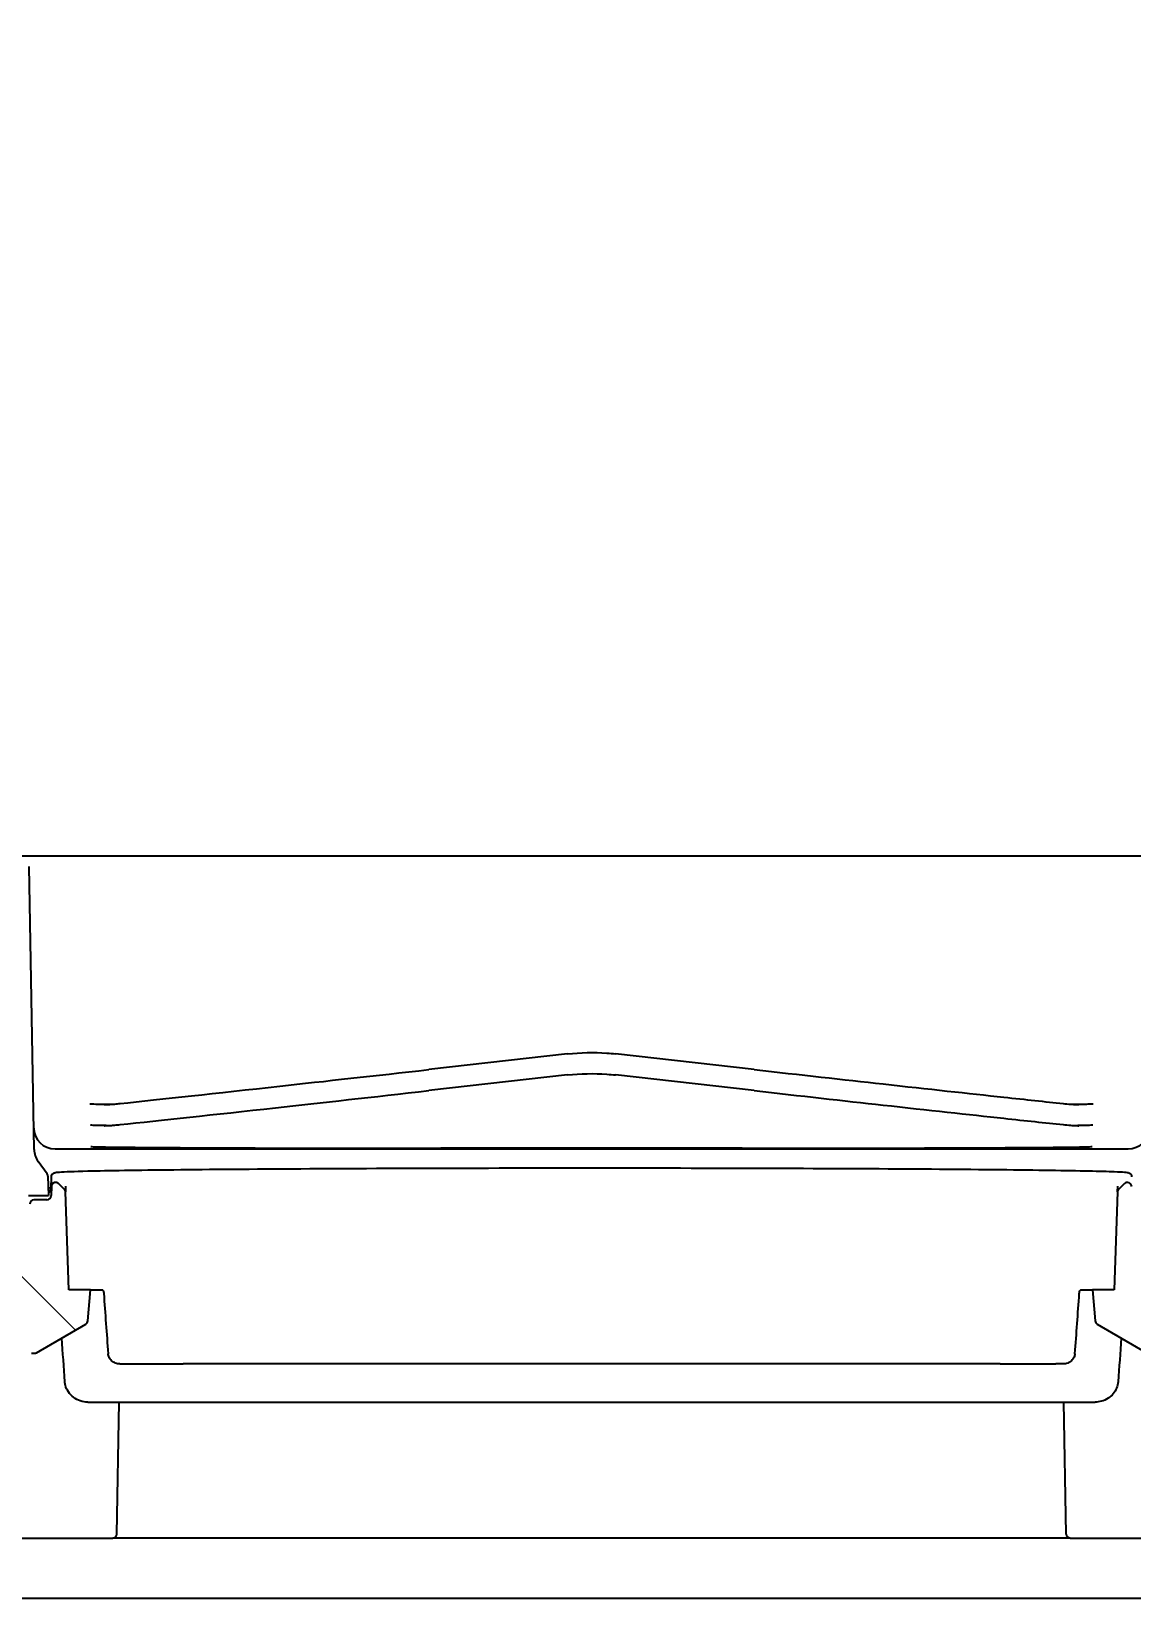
# Model space of a CAD drawing. Header units: millimetres. Extents: x 101 to 3000, y 150 to 4305.
# Drawn here: x 1067.7 to 1119.5, y 3969 to 4042.9 of the extents above; entities that cross this region are included whole.
import ezdxf

# ---------------------------------------------------------------- set-up
doc = ezdxf.new("R2010")
doc.units = ezdxf.units.MM
doc.header["$LTSCALE"] = 15
for name, color, linetype, lineweight in [('_Sichtbarkanten', 7, 'Continuous', 25), ('Bemaßung (ISO)', 7, 'Continuous', 25), ('Schraffur (ISO)', 7, 'Continuous', 13)]:
    doc.layers.add(name, color=color, linetype=linetype, lineweight=lineweight)
doc.styles.add('Notiztext (DIN)', font='verdana.ttf')
doc.dimstyles.new('Standard (DIN)', dxfattribs={"dimscale": 15, "dimtxt": 2.5, "dimasz": 2.5, "dimexe": 2, "dimexo": 4, "dimgap": 0.5, "dimtad": 1, "dimdec": 1, "dimrnd": 1e-08, "dimtxsty": 'Notiztext (DIN)', "dimcen": 0.09, "dimclrd": 256, "dimclre": 256, "dimclrt": 256, "dimadec": 0, "dimazin": 2, "dimtfac": 1, "dimtmove": 0, "dimatfit": 3, "dimfxl": 0, "dimtolj": 1, "dimtzin": 0, "dimlwd": -1, "dimlwe": -1, "dimarcsym": 0})

# ---------------------------------------------------------------- blocks, each defined once
blk = doc.blocks.new('*D81')
at = {"layer": 'Bemaßung (ISO)', "transparency": 16777216}
for p, q in [((1033.925, 4064.036), (1033.925, 4099.903)), ((1143.925, 4064.036), (1143.925, 4099.903)), ((996.425, 4069.903), (958.925, 4069.903)), ((1033.925, 4069.903), (1071.425, 4069.903)), ((1106.425, 4069.903), (1071.425, 4069.903)), ((1143.925, 4069.903), (1106.425, 4069.903)), ((1181.425, 4069.903), (1218.925, 4069.903))]:
    blk.add_line(p, q, dxfattribs=at)
for points in [[(996.425, 4076.153), (996.425, 4063.653), (1033.925, 4069.903)], [(1181.425, 4076.153), (1181.425, 4063.653), (1143.925, 4069.903)]]:
    blk.add_solid(points, dxfattribs=at)
at = {"layer": 'Defpoints', "color": 0, "transparency": 16777216}
for p in [(1033.925, 4069.903), (1033.925, 4004.036), (1143.925, 4004.036)]:
    blk.add_point(p, dxfattribs=at)
at = {"layer": 'Bemaßung (ISO)', "transparency": 16777216, "insert": (1047.226, 4116.44), "char_height": 37.5, "attachment_point": 1, "style": 'Notiztext (DIN)'}
blk.add_mtext('\\A1;110', dxfattribs=at)

msp = doc.modelspace()

# ---------------------------------------------------------------- hatches: boundary and pattern name
at = {"layer": 'Schraffur (ISO)'}
h = msp.add_hatch(dxfattribs=at)
h.set_pattern_fill('ANSI31', color=256, scale=381, angle=14.99998, style=0)
h.set_pattern_definition([(60, (0, 0), (-41.24445, 23.8125), [])])
edge = h.paths.add_edge_path()
edge.add_line((1048.405, 3983.523), (1048.562, 3989.549))
edge.add_ellipse((1049.062, 3989.536), major_axis=(-0.5, 0.013), ratio=1, start_angle=271.5, end_angle=360, ccw=False)
edge.add_line((1049.062, 3990.036), (1062.99, 3990.036))
edge.add_ellipse((1062.99, 3989.536), major_axis=(0, 0.5), ratio=1, start_angle=271, end_angle=360, ccw=False)
edge.add_line((1063.49, 3989.545), (1063.531, 3987.227))
edge.add_ellipse((1064.031, 3987.236), major_axis=(-0.5, -0.009), ratio=1, start_angle=0, end_angle=89)
edge.add_line((1064.031, 3986.736), (1064.629, 3986.736))
edge.add_ellipse((1064.629, 3986.536), major_axis=(0, 0.2), ratio=1, start_angle=271, end_angle=360, ccw=False)
edge.add_line((1064.829, 3986.54), (1064.834, 3986.233))
edge.add_ellipse((1065.034, 3986.236), major_axis=(-0.2, -0.003), ratio=1, start_angle=0, end_angle=89)
edge.add_line((1065.034, 3986.036), (1066.061, 3986.036))
edge.add_ellipse((1066.061, 3986.536), major_axis=(0, -0.5), ratio=1, start_angle=0, end_angle=55.61916)
edge.add_line((1066.474, 3986.254), (1067.267, 3987.412))
edge.add_ellipse((1066.854, 3987.695), major_axis=(0.413, -0.282), ratio=1, start_angle=0, end_angle=33.38084)
edge.add_line((1067.354, 3987.686), (1067.357, 3987.84))
edge.add_ellipse((1067.557, 3987.836), major_axis=(-0.2, 0.003), ratio=1, start_angle=271.00002, end_angle=360, ccw=False)
edge.add_line((1067.557, 3988.036), (1068.484, 3988.036))
edge.add_line((1068.484, 3988.036), (1068.468, 3988.946))
edge.add_ellipse((1068.268, 3988.943), major_axis=(0.162, 0.118), ratio=1, start_angle=324.96817, end_angle=360)
edge.add_line((1068.43, 3989.061), (1068.008, 3989.642))
edge.add_ellipse((1068.816, 3990.23), major_axis=(-0.809, -0.588), ratio=1, start_angle=324.96818, end_angle=360, ccw=False)
edge.add_line((1067.816, 3990.212), (1067.584, 4003.545))
edge.add_ellipse((1067.084, 4003.536), major_axis=(0.5, 0.009), ratio=1, start_angle=0, end_angle=89)
edge.add_line((1067.084, 4004.036), (1064.566, 4004.036))
edge.add_ellipse((1064.566, 4003.536), major_axis=(0, 0.5), ratio=1, start_angle=0, end_angle=89)
edge.add_line((1064.067, 4003.545), (1063.925, 3995.443))
edge.add_line((1063.925, 3995.443), (1063.9, 3994.019))
edge.add_ellipse((1062.9, 3994.036), major_axis=(1, -0.017), ratio=1, start_angle=349.46304, end_angle=360, ccw=False)
edge.add_ellipse((1062.9, 3994.036), major_axis=(0.98, -0.2), ratio=1, start_angle=281.53696, end_angle=360, ccw=False)
edge.add_line((1062.9, 3993.036), (1046.549, 3993.036))
edge.add_ellipse((1046.549, 3992.036), major_axis=(0, 1), ratio=1, start_angle=0, end_angle=88.5)
edge.add_line((1045.55, 3992.062), (1045.313, 3983.036))
edge.add_line((1045.313, 3983.036), (1047.905, 3983.036))
edge.add_ellipse((1047.905, 3983.536), major_axis=(0, -0.5), ratio=1, start_angle=0, end_angle=88.5)
edge = h.paths.add_edge_path()
edge.add_line((1127.575, 3990.236), (1135.575, 3990.236))
edge.add_line((1135.575, 3990.236), (1135.575, 3990.036))
edge.add_line((1135.575, 3990.036), (1139.088, 3990.036))
edge.add_ellipse((1139.088, 3989.536), major_axis=(0, 0.5), ratio=1, start_angle=271.5, end_angle=360, ccw=False)
edge.add_line((1139.588, 3989.549), (1139.746, 3983.523))
edge.add_ellipse((1140.245, 3983.536), major_axis=(-0.5, -0.013), ratio=1, start_angle=0, end_angle=88.5)
edge.add_line((1140.245, 3983.036), (1142.837, 3983.036))
edge.add_line((1142.837, 3983.036), (1142.601, 3992.062))
edge.add_ellipse((1141.601, 3992.036), major_axis=(1, 0.026), ratio=1, start_angle=0, end_angle=88.5)
edge.add_line((1141.601, 3993.036), (1125.25, 3993.036))
edge.add_ellipse((1125.25, 3994.036), major_axis=(0, -1), ratio=1, start_angle=281.53696, end_angle=360, ccw=False)
edge.add_ellipse((1125.25, 3994.036), major_axis=(-0.98, -0.2), ratio=1, start_angle=349.46304, end_angle=360, ccw=False)
edge.add_line((1124.25, 3994.019), (1124.225, 3995.443))
edge.add_line((1124.225, 3995.443), (1124.084, 4003.545))
edge.add_ellipse((1123.584, 4003.536), major_axis=(0.5, 0.009), ratio=1, start_angle=0, end_angle=89)
edge.add_line((1123.584, 4004.036), (1121.066, 4004.036))
edge.add_ellipse((1121.066, 4003.536), major_axis=(0, 0.5), ratio=1, start_angle=0, end_angle=89)
edge.add_line((1120.567, 4003.545), (1120.334, 3990.212))
edge.add_ellipse((1119.334, 3990.23), major_axis=(0.809, -0.588), ratio=1, start_angle=0, end_angle=35.03182, ccw=False)
edge.add_line((1120.143, 3989.642), (1119.72, 3989.061))
edge.add_ellipse((1119.882, 3988.943), major_axis=(-0.162, 0.118), ratio=1, start_angle=0, end_angle=35.03183)
edge.add_line((1119.682, 3988.946), (1119.666, 3988.036))
edge.add_line((1119.666, 3988.036), (1120.594, 3988.036))
edge.add_ellipse((1120.594, 3987.836), major_axis=(0.2, 0.003), ratio=1, start_angle=0, end_angle=88.99998, ccw=False)
edge.add_line((1120.794, 3987.84), (1120.796, 3987.686))
edge.add_ellipse((1121.296, 3987.695), major_axis=(-0.5, -0.009), ratio=1, start_angle=0, end_angle=33.38084)
edge.add_line((1120.884, 3987.412), (1121.676, 3986.254))
edge.add_ellipse((1122.089, 3986.536), major_axis=(-0.413, -0.282), ratio=1, start_angle=0, end_angle=55.61916)
edge.add_line((1122.089, 3986.036), (1123.116, 3986.036))
edge.add_ellipse((1123.116, 3986.236), major_axis=(0, -0.2), ratio=1, start_angle=0, end_angle=89)
edge.add_line((1123.316, 3986.233), (1123.322, 3986.54))
edge.add_ellipse((1123.522, 3986.536), major_axis=(-0.2, 0.003), ratio=1, start_angle=271, end_angle=360, ccw=False)
edge.add_line((1123.522, 3986.736), (1124.12, 3986.736))
edge.add_ellipse((1124.12, 3987.236), major_axis=(0, -0.5), ratio=1, start_angle=0, end_angle=89)
edge.add_line((1124.62, 3987.227), (1124.66, 3989.545))
edge.add_ellipse((1125.16, 3989.536), major_axis=(-0.5, 0.009), ratio=1, start_angle=271, end_angle=360, ccw=False)
edge.add_line((1125.16, 3990.036), (1127.575, 3990.036))
edge.add_line((1127.575, 3990.036), (1127.575, 3990.236))
h = msp.add_hatch(dxfattribs=at)
h.set_pattern_fill('ANSI31', color=256, scale=381, angle=90.00021, style=0)
h.set_pattern_definition([(135.0002, (0, 0), (-33.67584, -33.6761), [])])
edge = h.paths.add_edge_path()
edge.add_line((1045.815, 3972.377), (1045.937, 3979.395))
edge.add_spline(control_points=[(1045.937, 3979.395), (1045.939, 3979.458), (1045.951, 3979.52), (1046, 3979.637), (1046.036, 3979.691), (1046.128, 3979.784), (1046.184, 3979.822), (1046.306, 3979.873), (1046.371, 3979.886), (1046.437, 3979.886)], knot_values=[-0.077926, -0.077926, -0.077926, -0.077926, -0.059095, -0.059095, -0.039837, -0.039837, -0.019808, -0.019808, -0.000018, -0.000018, -0.000018, -0.000018], degree=3, periodic=0)
edge.add_line((1046.437, 3979.886), (1049.237, 3979.886))
edge.add_ellipse((1049.237, 3982.386), major_axis=(0, -2.5), ratio=1, start_angle=0, end_angle=89)
edge.add_line((1051.736, 3982.343), (1051.758, 3983.595))
edge.add_ellipse((1052.258, 3983.586), major_axis=(-0.5, 0.009), ratio=1, start_angle=271, end_angle=360, ccw=False)
edge.add_line((1052.258, 3984.086), (1067.176, 3984.086))
edge.add_ellipse((1067.176, 3983.886), major_axis=(0, 0.2), ratio=1, start_angle=272, end_angle=360, ccw=False)
edge.add_line((1067.376, 3983.893), (1067.484, 3980.794))
edge.add_ellipse((1067.684, 3980.801), major_axis=(-0.2, -0.007), ratio=1, start_angle=0, end_angle=88)
edge.add_line((1067.684, 3980.601), (1067.823, 3980.601))
edge.add_ellipse((1067.823, 3980.801), major_axis=(0, -0.2), ratio=1, start_angle=0, end_angle=30)
edge.add_line((1067.923, 3980.628), (1070.247, 3981.969))
edge.add_ellipse((1070.147, 3982.143), major_axis=(0.1, -0.173), ratio=1, start_angle=0, end_angle=55)
edge.add_line((1070.346, 3982.125), (1070.475, 3983.601))
edge.add_line((1070.475, 3983.601), (1069.456, 3983.601))
edge.add_line((1069.456, 3983.601), (1069.295, 3988.206))
edge.add_ellipse((1069.095, 3988.199), major_axis=(-0.007, 0.2), ratio=1, start_angle=270.00893, end_angle=314.00474)
edge.add_line((1069.234, 3988.343), (1068.966, 3988.602))
edge.add_ellipse((1068.827, 3988.458), major_axis=(0, 0.2), ratio=1, start_angle=315.96893, end_angle=448.96568)
edge.add_line((1068.627, 3988.462), (1068.619, 3988.033))
edge.add_ellipse((1068.419, 3988.036), major_axis=(0, -0.2), ratio=1, start_angle=359.99995, end_angle=448.99999, ccw=False)
edge.add_line((1068.419, 3987.836), (1067.807, 3987.836))
edge.add_ellipse((1067.807, 3987.636), major_axis=(0.003, 0.2), ratio=1, start_angle=0.99992, end_angle=89.99709)
edge.add_line((1067.607, 3987.64), (1067.579, 3986.033))
edge.add_ellipse((1067.379, 3986.036), major_axis=(0.2, -0.003), ratio=1, start_angle=271, end_angle=360, ccw=False)
edge.add_line((1067.379, 3985.836), (1063.272, 3985.836))
edge.add_ellipse((1063.272, 3986.036), major_axis=(0, -0.2), ratio=1, start_angle=271, end_angle=360, ccw=False)
edge.add_line((1063.072, 3986.033), (1063.065, 3986.39))
edge.add_ellipse((1062.865, 3986.386), major_axis=(0.2, 0.003), ratio=1, start_angle=0, end_angle=89)
edge.add_line((1062.865, 3986.586), (1050.677, 3986.586))
edge.add_ellipse((1050.677, 3984.586), major_axis=(0, 2), ratio=1, start_angle=0, end_angle=88)
edge.add_line((1048.678, 3984.656), (1048.64, 3983.551))
edge.add_ellipse((1047.641, 3983.586), major_axis=(0.999, -0.035), ratio=1, start_angle=272, end_angle=360, ccw=False)
edge.add_line((1047.641, 3982.586), (1038.227, 3982.586))
edge.add_spline(control_points=[(1038.227, 3982.586), (1038.106, 3982.586), (1037.986, 3982.575), (1037.717, 3982.526), (1037.572, 3982.482), (1037.196, 3982.319), (1036.982, 3982.172), (1036.616, 3981.8), (1036.469, 3981.576), (1036.28, 3981.104), (1036.232, 3980.864), (1036.228, 3980.621)], knot_values=[-0.317719, -0.317719, -0.317719, -0.317719, -0.28141, -0.28141, -0.235928, -0.235928, -0.158644, -0.158644, -0.0792, -0.0792, -0.006218, -0.006218, -0.006218, -0.006218], degree=3, periodic=0)
edge.add_line((1036.228, 3980.621), (1036.075, 3971.886))
edge.add_line((1036.075, 3971.886), (1037.486, 3971.886))
edge.add_spline(control_points=[(1037.486, 3971.886), (1037.537, 3971.886), (1037.587, 3971.894), (1037.687, 3971.925), (1037.736, 3971.95), (1037.834, 3972.02), (1037.879, 3972.07), (1037.94, 3972.17), (1037.959, 3972.216), (1037.971, 3972.264)], knot_values=[-0.071228, -0.071228, -0.071228, -0.071228, -0.055992, -0.055992, -0.039804, -0.039804, -0.019813, -0.019813, -0.004809, -0.004809, -0.004809, -0.004809], degree=3, periodic=0)
edge.add_line((1037.971, 3972.264), (1038.736, 3975.312))
edge.add_spline(control_points=[(1038.736, 3975.312), (1038.782, 3975.497), (1038.818, 3975.684), (1038.868, 3976.062), (1038.883, 3976.252), (1038.886, 3976.442)], knot_values=[-0.114374, -0.114374, -0.114374, -0.114374, -0.057212, -0.057212, -0.000059, -0.000059, -0.000059, -0.000059], degree=3, periodic=0)
edge.add_line((1038.886, 3976.442), (1038.937, 3979.395))
edge.add_spline(control_points=[(1038.937, 3979.395), (1038.939, 3979.458), (1038.951, 3979.52), (1039, 3979.637), (1039.036, 3979.691), (1039.128, 3979.784), (1039.183, 3979.822), (1039.306, 3979.873), (1039.371, 3979.886), (1039.437, 3979.886)], knot_values=[-0.077915, -0.077915, -0.077915, -0.077915, -0.059094, -0.059094, -0.039837, -0.039837, -0.019808, -0.019808, -0.000002, -0.000002, -0.000002, -0.000002], degree=3, periodic=0)
edge.add_line((1039.437, 3979.886), (1042.713, 3979.886))
edge.add_spline(control_points=[(1042.713, 3979.886), (1042.751, 3979.886), (1042.789, 3979.882), (1042.866, 3979.864), (1042.904, 3979.85), (1042.998, 3979.802), (1043.049, 3979.762), (1043.135, 3979.663), (1043.168, 3979.604), (1043.204, 3979.494), (1043.212, 3979.445), (1043.213, 3979.395)], knot_values=[-0.082684, -0.082684, -0.082684, -0.082684, -0.071275, -0.071275, -0.05908, -0.05908, -0.039637, -0.039637, -0.019781, -0.019781, -0.00481, -0.00481, -0.00481, -0.00481], degree=3, periodic=0)
edge.add_line((1043.213, 3979.395), (1043.264, 3976.442))
edge.add_spline(control_points=[(1043.264, 3976.442), (1043.268, 3976.252), (1043.282, 3976.062), (1043.332, 3975.684), (1043.368, 3975.497), (1043.414, 3975.312)], knot_values=[-0.119116, -0.119116, -0.119116, -0.119116, -0.061968, -0.061968, -0.004817, -0.004817, -0.004817, -0.004817], degree=3, periodic=0)
edge.add_line((1043.414, 3975.312), (1044.179, 3972.264))
edge.add_spline(control_points=[(1044.179, 3972.264), (1044.188, 3972.231), (1044.2, 3972.198), (1044.239, 3972.118), (1044.271, 3972.073), (1044.356, 3971.987), (1044.411, 3971.95), (1044.533, 3971.899), (1044.598, 3971.886), (1044.664, 3971.886)], knot_values=[-0.066463, -0.066463, -0.066463, -0.066463, -0.056025, -0.056025, -0.039631, -0.039631, -0.019833, -0.019833, -0.000038, -0.000038, -0.000038, -0.000038], degree=3, periodic=0)
edge.add_line((1044.664, 3971.886), (1045.315, 3971.886))
edge.add_spline(control_points=[(1045.315, 3971.886), (1045.378, 3971.886), (1045.44, 3971.898), (1045.558, 3971.944), (1045.613, 3971.979), (1045.708, 3972.069), (1045.746, 3972.125), (1045.8, 3972.246), (1045.814, 3972.311), (1045.815, 3972.377)], knot_values=[-0.077919, -0.077919, -0.077919, -0.077919, -0.059095, -0.059095, -0.039837, -0.039837, -0.019808, -0.019808, 0, 0, 0, 0], degree=3, periodic=0)
edge = h.paths.add_edge_path()
edge.add_line((1119.185, 3988.602), (1118.916, 3988.343))
edge.add_ellipse((1119.055, 3988.199), major_axis=(0.007, 0.2), ratio=1, start_angle=45.99526, end_angle=89.99107)
edge.add_line((1118.855, 3988.206), (1118.694, 3983.601))
edge.add_line((1118.694, 3983.601), (1117.675, 3983.601))
edge.add_line((1117.675, 3983.601), (1117.804, 3982.125))
edge.add_ellipse((1118.003, 3982.143), major_axis=(-0.199, -0.017), ratio=1, start_angle=0, end_angle=55)
edge.add_line((1117.903, 3981.969), (1120.227, 3980.628))
edge.add_ellipse((1120.327, 3980.801), major_axis=(-0.1, -0.173), ratio=1, start_angle=0, end_angle=30)
edge.add_line((1120.327, 3980.601), (1120.466, 3980.601))
edge.add_ellipse((1120.466, 3980.801), major_axis=(0, -0.2), ratio=1, start_angle=0, end_angle=88)
edge.add_line((1120.666, 3980.794), (1120.774, 3983.893))
edge.add_ellipse((1120.974, 3983.886), major_axis=(-0.2, 0.007), ratio=1, start_angle=272, end_angle=360, ccw=False)
edge.add_line((1120.974, 3984.086), (1126.075, 3984.086))
edge.add_line((1126.075, 3984.086), (1126.075, 3983.886))
edge.add_line((1126.075, 3983.886), (1132.075, 3983.886))
edge.add_line((1132.075, 3983.886), (1132.075, 3984.086))
edge.add_line((1132.075, 3984.086), (1135.892, 3984.086))
edge.add_ellipse((1135.892, 3983.586), major_axis=(0, 0.5), ratio=1, start_angle=271, end_angle=360, ccw=False)
edge.add_line((1136.392, 3983.595), (1136.414, 3982.343))
edge.add_ellipse((1138.913, 3982.386), major_axis=(-2.5, -0.044), ratio=1, start_angle=0, end_angle=89)
edge.add_line((1138.913, 3979.886), (1141.713, 3979.886))
edge.add_spline(control_points=[(1141.713, 3979.886), (1141.776, 3979.886), (1141.838, 3979.874), (1141.956, 3979.828), (1142.01, 3979.793), (1142.105, 3979.703), (1142.144, 3979.648), (1142.197, 3979.526), (1142.212, 3979.461), (1142.213, 3979.395)], knot_values=[-0.077908, -0.077908, -0.077908, -0.077908, -0.059094, -0.059094, -0.039837, -0.039837, -0.019808, -0.019808, 0, 0, 0, 0], degree=3, periodic=0)
edge.add_line((1142.213, 3979.395), (1142.335, 3972.377))
edge.add_spline(control_points=[(1142.335, 3972.377), (1142.336, 3972.315), (1142.349, 3972.253), (1142.398, 3972.135), (1142.434, 3972.081), (1142.525, 3971.988), (1142.581, 3971.95), (1142.704, 3971.899), (1142.769, 3971.886), (1142.835, 3971.886)], knot_values=[-0.077923, -0.077923, -0.077923, -0.077923, -0.059094, -0.059094, -0.039837, -0.039837, -0.019808, -0.019808, -0.000004, -0.000004, -0.000004, -0.000004], degree=3, periodic=0)
edge.add_line((1142.835, 3971.886), (1143.486, 3971.886))
edge.add_spline(control_points=[(1143.486, 3971.886), (1143.537, 3971.886), (1143.587, 3971.894), (1143.687, 3971.925), (1143.736, 3971.95), (1143.833, 3972.021), (1143.879, 3972.07), (1143.939, 3972.17), (1143.959, 3972.216), (1143.971, 3972.264)], knot_values=[-0.071234, -0.071234, -0.071234, -0.071234, -0.055982, -0.055982, -0.039804, -0.039804, -0.019813, -0.019813, -0.004811, -0.004811, -0.004811, -0.004811], degree=3, periodic=0)
edge.add_line((1143.971, 3972.264), (1144.736, 3975.312))
edge.add_spline(control_points=[(1144.736, 3975.312), (1144.781, 3975.489), (1144.815, 3975.669), (1144.867, 3976.046), (1144.882, 3976.244), (1144.886, 3976.442)], knot_values=[-0.114349, -0.114349, -0.114349, -0.114349, -0.059591, -0.059591, -0.000054, -0.000054, -0.000054, -0.000054], degree=3, periodic=0)
edge.add_line((1144.886, 3976.442), (1144.937, 3979.395))
edge.add_spline(control_points=[(1144.937, 3979.395), (1144.938, 3979.417), (1144.94, 3979.438), (1144.949, 3979.5), (1144.96, 3979.54), (1145, 3979.637), (1145.036, 3979.691), (1145.127, 3979.784), (1145.183, 3979.822), (1145.306, 3979.873), (1145.371, 3979.886), (1145.437, 3979.886)], knot_values=[-0.077884, -0.077884, -0.077884, -0.077884, -0.071355, -0.071355, -0.059094, -0.059094, -0.039837, -0.039837, -0.019808, -0.019808, -0.000005, -0.000005, -0.000005, -0.000005], degree=3, periodic=0)
edge.add_line((1145.437, 3979.886), (1148.713, 3979.886))
edge.add_spline(control_points=[(1148.713, 3979.886), (1148.776, 3979.886), (1148.838, 3979.874), (1148.956, 3979.828), (1149.01, 3979.793), (1149.105, 3979.703), (1149.144, 3979.648), (1149.197, 3979.526), (1149.212, 3979.461), (1149.213, 3979.395)], knot_values=[-0.077913, -0.077913, -0.077913, -0.077913, -0.059094, -0.059094, -0.039837, -0.039837, -0.019808, -0.019808, 0, 0, 0, 0], degree=3, periodic=0)
edge.add_line((1149.213, 3979.395), (1149.264, 3976.442))
edge.add_spline(control_points=[(1149.264, 3976.442), (1149.268, 3976.26), (1149.281, 3976.078), (1149.329, 3975.7), (1149.366, 3975.504), (1149.414, 3975.312)], knot_values=[-0.114369, -0.114369, -0.114369, -0.114369, -0.0596, -0.0596, -0.000051, -0.000051, -0.000051, -0.000051], degree=3, periodic=0)
edge.add_line((1149.414, 3975.312), (1150.179, 3972.264))
edge.add_spline(control_points=[(1150.179, 3972.264), (1150.188, 3972.231), (1150.2, 3972.198), (1150.239, 3972.118), (1150.271, 3972.073), (1150.356, 3971.987), (1150.411, 3971.95), (1150.533, 3971.899), (1150.598, 3971.886), (1150.664, 3971.886)], knot_values=[-0.066483, -0.066483, -0.066483, -0.066483, -0.056035, -0.056035, -0.039632, -0.039632, -0.019833, -0.019833, -0.000062, -0.000062, -0.000062, -0.000062], degree=3, periodic=0)
edge.add_line((1150.664, 3971.886), (1152.075, 3971.886))
edge.add_line((1152.075, 3971.886), (1151.923, 3980.621))
edge.add_spline(control_points=[(1151.923, 3980.621), (1151.918, 3980.872), (1151.867, 3981.12), (1151.672, 3981.589), (1151.529, 3981.805), (1151.162, 3982.178), (1150.939, 3982.33), (1150.449, 3982.534), (1150.187, 3982.586), (1149.923, 3982.586)], knot_values=[-0.311652, -0.311652, -0.311652, -0.311652, -0.236377, -0.236377, -0.159348, -0.159348, -0.079233, -0.079233, -0.000008, -0.000008, -0.000008, -0.000008], degree=3, periodic=0)
edge.add_line((1149.923, 3982.586), (1140.51, 3982.586))
edge.add_ellipse((1140.51, 3983.586), major_axis=(0, -1), ratio=1, start_angle=272, end_angle=360, ccw=False)
edge.add_line((1139.51, 3983.551), (1139.472, 3984.656))
edge.add_ellipse((1137.473, 3984.586), major_axis=(1.999, 0.07), ratio=1, start_angle=0, end_angle=88)
edge.add_line((1137.473, 3986.586), (1125.285, 3986.586))
edge.add_ellipse((1125.285, 3986.386), major_axis=(0, 0.2), ratio=1, start_angle=0, end_angle=89)
edge.add_line((1125.085, 3986.39), (1125.079, 3986.033))
edge.add_ellipse((1124.879, 3986.036), major_axis=(0.2, -0.003), ratio=1, start_angle=271, end_angle=360, ccw=False)
edge.add_line((1124.879, 3985.836), (1120.772, 3985.836))
edge.add_ellipse((1120.772, 3986.036), major_axis=(0, -0.2), ratio=1, start_angle=271, end_angle=360, ccw=False)
edge.add_line((1120.572, 3986.033), (1120.544, 3987.64))
edge.add_ellipse((1120.344, 3987.636), major_axis=(-0.003, 0.2), ratio=1, start_angle=270.00291, end_angle=359.00008)
edge.add_line((1120.344, 3987.836), (1119.731, 3987.836))
edge.add_ellipse((1119.731, 3988.036), major_axis=(0, -0.2), ratio=1, start_angle=271.00001, end_angle=360.00005, ccw=False)
edge.add_line((1119.531, 3988.033), (1119.523, 3988.462))
edge.add_ellipse((1119.323, 3988.458), major_axis=(0, 0.2), ratio=1, start_angle=271.03432, end_angle=404.03107)

# ---------------------------------------------------------------- linework, layer by layer
at = {"layer": '_Sichtbarkanten'}
for p, q in [((1069.083, 4004.036), (1067.084, 4004.036)), ((1119.067, 4004.036), (1069.083, 4004.036)), ((1067.816, 3990.212), (1067.584, 4003.545)), ((1092.944, 3994.716), (1086.405, 3993.978)), ((1101.745, 3993.978), (1095.206, 3994.716)), ((1092.944, 3993.721), (1086.405, 3992.983)), ((1101.745, 3992.983), (1095.206, 3993.721)), ((1068.43, 3989.061), (1068.008, 3989.642)), ((1101.175, 3990.267), (1086.975, 3990.267)), ((1068.468, 3988.946), (1068.484, 3988.036)), ((1068.619, 3988.366), (1068.629, 3988.923)), ((1068.489, 3988.388), (1068.484, 3988.036)), ((1068.627, 3988.462), (1068.619, 3988.033)), ((1069.234, 3988.343), (1068.966, 3988.602)), ((1069.234, 3988.343), (1069.234, 3988.343)), ((1069.286, 3988.474), (1069.295, 3988.206)), ((1069.456, 3983.601), (1069.295, 3988.206)), ((1118.855, 3988.206), (1118.694, 3983.601)), ((1118.855, 3988.206), (1118.864, 3988.474)), ((1119.185, 3988.602), (1118.916, 3988.343)), ((1067.557, 3988.036), (1068.484, 3988.036)), ((1068.419, 3987.836), (1067.807, 3987.836)), ((1070.475, 3983.601), (1069.456, 3983.601)), ((1070.346, 3982.125), (1070.475, 3983.601)), ((1070.475, 3983.601), (1071.013, 3983.601)), ((1117.137, 3983.601), (1117.675, 3983.601)), ((1118.694, 3983.601), (1117.675, 3983.601)), ((1117.675, 3983.601), (1117.804, 3982.125)), ((1067.923, 3980.628), (1070.247, 3981.969)), ((1117.903, 3981.969), (1120.227, 3980.628)), ((1067.684, 3980.601), (1067.823, 3980.601)), ((1071.855, 3980.101), (1072.2, 3980.101)), ((1113.32, 3980.101), (1074.83, 3980.101)), ((1116.295, 3980.101), (1115.95, 3980.101)), ((1070.349, 3978.301), (1072.247, 3978.301)), ((1071.718, 3972.083), (1071.827, 3978.301)), ((1074.693, 3978.301), (1113.457, 3978.301)), ((1115.904, 3978.301), (1117.802, 3978.301)), ((1116.432, 3972.083), (1116.323, 3978.301)), ((1064.632, 3971.886), (1071.518, 3971.886)), ((1116.632, 3971.886), (1123.518, 3971.886)), ((1133.425, 3969.036), (1053.425, 3969.036))]:
    msp.add_line(p, q, dxfattribs=at)
for centre, radius, start, end in [((1068.799, 3991.236), 1, 181, 270), ((1119.352, 3991.236), 1, 270, 359.00001), ((1068.816, 3990.23), 1, 180.9999, 216.03173), ((1068.268, 3988.943), 0.2, 0.9999, 36.03173), ((1070.147, 3982.143), 0.2, 300, 355), ((1118.003, 3982.143), 0.2, 185, 240), ((1067.823, 3980.801), 0.2, 270, 300), ((1071.518, 3972.086), 0.2, 270, 359), ((1116.632, 3972.086), 0.2, 181, 270)]:
    msp.add_arc(centre, radius, start, end, dxfattribs=at)
for centre, major_axis, ratio, start_param, end_param in [((1094.646, 3989.748), (0.561, 4.968), 0.356093, 6.28318, 6.283184), ((1094.649, 3988.752), (0.557, 4.97), 0.356093, 6.282943, 6.282947), ((1073.489, 3988.388), (-5, 0), 0.008726, 6.181969, 6.283059), ((1068.827, 3988.458), (0, 0.2), 0.999964, 5.51468, 7.83593), ((1069.095, 3988.199), (-0.007, 0.2), 0.999962, 4.712545, 5.480397), ((1119.055, 3988.199), (0.007, 0.2), 0.999962, 0.802788, 1.57064), ((1119.323, 3988.458), (0, 0.2), 0.999964, 4.730441, 7.05169), ((1067.807, 3987.636), (0.003, 0.2), 0.999962, 0.017453, 1.570746), ((1068.419, 3988.036), (0, -0.2), 0.999962, 6.283184, 7.836529), ((3073.286, 4124.423), (-2007.187, 0), 0.996195, 0.070576, 0.071998), ((-885.135, 4124.423), (2007.187, 0), 0.996195, 6.211187, 6.212609), ((1072.208, 3980.101), (-3.001, 0), 0.00001, 1.568308, 2.633724), ((1115.943, 3980.101), (-3.001, 0), 0.00001, 0.507857, 1.573283)]:
    msp.add_ellipse(centre, major_axis=major_axis, ratio=ratio, start_param=start_param, end_param=end_param, dxfattribs=at)
for points, knots in [([(1121.066, 4004.036), (1121.066, 4004.036), (1121.059, 4004.036), (1121.043, 4004.036), (1121.027, 4004.036), (1121.003, 4004.036), (1120.971, 4004.036), (1120.938, 4004.036), (1120.898, 4004.036), (1120.85, 4004.036), (1120.802, 4004.036), (1120.747, 4004.036), (1120.685, 4004.036), (1120.624, 4004.036), (1120.556, 4004.036), (1120.482, 4004.036), (1120.408, 4004.036), (1120.329, 4004.036), (1120.244, 4004.036), (1120.16, 4004.036), (1120.07, 4004.036), (1119.976, 4004.036), (1119.882, 4004.036), (1119.784, 4004.036), (1119.683, 4004.036), (1119.582, 4004.036), (1119.479, 4004.036), (1119.376, 4004.036), (1119.273, 4004.036), (1119.17, 4004.036), (1119.067, 4004.036)], [0, 0, 0, 0, 0.1, 0.1, 0.1, 0.2, 0.2, 0.2, 0.3, 0.3, 0.3, 0.4, 0.4, 0.4, 0.5, 0.5, 0.5, 0.6, 0.6, 0.6, 0.7, 0.7, 0.7, 0.8, 0.8, 0.8, 0.9, 0.9, 0.9, 1, 1, 1, 1]), ([(1092.944, 3994.716), (1093.547, 3994.784), (1094.185, 3994.798), (1094.935, 3994.744), (1095.071, 3994.731), (1095.206, 3994.716)], [0, 0, 0, 0, 0.1855152, 0.1855152, 0.2270987, 0.2270987, 0.2270987, 0.2270987]), ([(1071.862, 3992.376), (1073.822, 3992.584), (1076.383, 3992.862), (1081.498, 3993.427), (1083.871, 3993.692), (1086.405, 3993.978)], [0, 0, 0, 0, 1.174249, 1.174249, 1.993069, 1.993069, 1.993069, 1.993069]), ([(1092.944, 3993.721), (1093.547, 3993.789), (1094.185, 3993.803), (1094.935, 3993.749), (1095.071, 3993.737), (1095.206, 3993.721)], [0, 0, 0, 0, 0.1855152, 0.1855152, 0.2270987, 0.2270987, 0.2270987, 0.2270987]), ([(1101.745, 3993.978), (1103.91, 3993.734), (1105.956, 3993.505), (1109.934, 3993.064), (1111.85, 3992.854), (1114.526, 3992.564), (1115.458, 3992.464), (1116.288, 3992.376)], [0, 0, 0, 0, 0.699537, 0.699537, 1.500679, 1.500679, 1.997916, 1.997916, 1.997916, 1.997916]), ([(1071.862, 3991.381), (1073.777, 3991.584), (1076.264, 3991.854), (1081.34, 3992.415), (1083.787, 3992.688), (1086.405, 3992.983)], [0, 0, 0, 0, 1.147146, 1.147146, 1.993154, 1.993154, 1.993154, 1.993154]), ([(1101.745, 3992.983), (1103.91, 3992.739), (1105.956, 3992.51), (1109.934, 3992.069), (1111.85, 3991.859), (1114.526, 3991.569), (1115.458, 3991.469), (1116.288, 3991.381)], [0, 0, 0, 0, 0.699547, 0.699547, 1.500688, 1.500688, 1.997918, 1.997918, 1.997918, 1.997918]), ([(1070.446, 3992.363), (1070.446, 3992.363), (1070.453, 3992.362), (1070.5, 3992.359), (1070.591, 3992.356), (1070.885, 3992.348), (1071.122, 3992.344), (1071.422, 3992.34)], [0.1328992, 0.1328992, 0.1328992, 0.1328992, 0.1802813, 0.1802813, 0.3749433, 0.3749433, 0.6327782, 0.6327782, 0.6327782, 0.6327782]), ([(1071.114, 3992.327), (1071.114, 3992.327), (1071.114, 3992.327), (1071.119, 3992.327), (1071.127, 3992.327), (1071.152, 3992.327), (1071.169, 3992.328), (1071.224, 3992.33), (1071.273, 3992.332), (1071.382, 3992.337), (1071.441, 3992.341), (1071.577, 3992.35), (1071.657, 3992.356), (1071.779, 3992.368), (1071.821, 3992.372), (1071.862, 3992.376)], [0.1736708, 0.1736708, 0.1736708, 0.1736708, 0.1797772, 0.1797772, 0.1966262, 0.1966262, 0.211458, 0.211458, 0.2358707, 0.2358707, 0.2570795, 0.2570795, 0.282712, 0.282712, 0.2956706, 0.2956706, 0.2956706, 0.2956706]), ([(1116.288, 3992.376), (1116.412, 3992.363), (1116.536, 3992.352), (1116.718, 3992.34), (1116.783, 3992.336), (1116.897, 3992.331), (1116.944, 3992.329), (1117.003, 3992.327), (1117.02, 3992.327), (1117.034, 3992.327), (1117.037, 3992.327), (1117.037, 3992.327)], [0, 0, 0, 0, 0.0386354, 0.0386354, 0.0624311, 0.0624311, 0.0879367, 0.0879367, 0.1092874, 0.1092874, 0.1221524, 0.1221524, 0.1221524, 0.1221524]), ([(1116.729, 3992.34), (1117.105, 3992.345), (1117.383, 3992.35), (1117.614, 3992.358), (1117.663, 3992.36), (1117.698, 3992.362), (1117.704, 3992.363), (1117.704, 3992.363)], [0.2128689, 0.2128689, 0.2128689, 0.2128689, 0.5361752, 0.5361752, 0.6647217, 0.6647217, 0.7122077, 0.7122077, 0.7122077, 0.7122077]), ([(1070.464, 3991.368), (1070.464, 3991.368), (1070.47, 3991.367), (1070.518, 3991.364), (1070.608, 3991.361), (1070.899, 3991.353), (1071.131, 3991.349), (1071.425, 3991.345)], [0.1328525, 0.1328525, 0.1328525, 0.1328525, 0.1801265, 0.1801265, 0.3744872, 0.3744872, 0.6285052, 0.6285052, 0.6285052, 0.6285052]), ([(1071.113, 3991.332), (1071.113, 3991.332), (1071.114, 3991.332), (1071.118, 3991.332), (1071.126, 3991.332), (1071.151, 3991.333), (1071.168, 3991.333), (1071.224, 3991.335), (1071.274, 3991.337), (1071.386, 3991.343), (1071.444, 3991.346), (1071.581, 3991.355), (1071.661, 3991.362), (1071.782, 3991.373), (1071.822, 3991.377), (1071.862, 3991.381)], [0.1763903, 0.1763903, 0.1763903, 0.1763903, 0.1817069, 0.1817069, 0.198619, 0.198619, 0.2135739, 0.2135739, 0.2387901, 0.2387901, 0.2598694, 0.2598694, 0.2855934, 0.2855934, 0.2980758, 0.2980758, 0.2980758, 0.2980758]), ([(1116.288, 3991.381), (1116.412, 3991.368), (1116.536, 3991.358), (1116.717, 3991.345), (1116.783, 3991.341), (1116.896, 3991.336), (1116.944, 3991.334), (1117.002, 3991.332), (1117.019, 3991.332), (1117.034, 3991.332), (1117.037, 3991.332), (1117.037, 3991.332)], [0, 0, 0, 0, 0.0386174, 0.0386174, 0.0623559, 0.0623559, 0.0878434, 0.0878434, 0.1090986, 0.1090986, 0.1216652, 0.1216652, 0.1216652, 0.1216652]), ([(1116.725, 3991.345), (1117.093, 3991.35), (1117.365, 3991.356), (1117.595, 3991.363), (1117.644, 3991.365), (1117.68, 3991.367), (1117.686, 3991.368), (1117.686, 3991.368)], [0.2178158, 0.2178158, 0.2178158, 0.2178158, 0.5356173, 0.5356173, 0.6647516, 0.6647516, 0.712949, 0.712949, 0.712949, 0.712949]), ([(1070.482, 3990.347), (1070.482, 3990.347), (1070.488, 3990.346), (1070.535, 3990.343), (1070.626, 3990.34), (1071.048, 3990.329), (1071.565, 3990.321), (1073.066, 3990.306), (1074.127, 3990.299), (1076.625, 3990.286), (1078.095, 3990.28), (1081.25, 3990.272), (1082.975, 3990.269), (1085.464, 3990.268), (1086.221, 3990.267), (1086.975, 3990.267)], [0.132773, 0.132773, 0.132773, 0.132773, 0.179984, 0.179984, 0.373999, 0.373999, 0.831983, 0.831983, 1.355344, 1.355344, 1.882428, 1.882428, 2.409978, 2.409978, 2.636309, 2.636309, 2.636309, 2.636309]), ([(1101.175, 3990.267), (1102.963, 3990.267), (1104.774, 3990.269), (1108.133, 3990.275), (1109.728, 3990.279), (1112.538, 3990.29), (1113.788, 3990.297), (1115.789, 3990.312), (1116.566, 3990.321), (1117.271, 3990.333), (1117.434, 3990.337), (1117.597, 3990.343), (1117.639, 3990.345), (1117.665, 3990.347), (1117.669, 3990.347), (1117.669, 3990.347)], [0, 0, 0, 0, 0.536329, 0.536329, 1.063685, 1.063685, 1.591295, 1.591295, 2.118642, 2.118642, 2.3459, 2.3459, 2.465135, 2.465135, 2.50268, 2.50268, 2.50268, 2.50268]), ([(1068.629, 3988.923), (1068.63, 3988.955), (1068.638, 3988.987), (1068.663, 3989.035), (1068.678, 3989.053), (1068.706, 3989.08), (1068.719, 3989.089), (1068.747, 3989.106), (1068.759, 3989.11), (1068.794, 3989.123), (1068.809, 3989.125), (1068.872, 3989.136), (1068.928, 3989.141), (1069.249, 3989.164), (1069.695, 3989.18), (1071.285, 3989.218), (1072.673, 3989.239), (1076.082, 3989.276), (1078.128, 3989.292), (1082.638, 3989.318), (1085.158, 3989.327), (1090.351, 3989.339), (1093.088, 3989.341), (1098.437, 3989.338), (1101.115, 3989.333), (1106.082, 3989.315), (1108.432, 3989.303), (1112.513, 3989.272), (1114.295, 3989.254), (1117.072, 3989.214), (1118.101, 3989.192), (1118.91, 3989.161), (1119.069, 3989.152), (1119.234, 3989.14), (1119.276, 3989.135), (1119.331, 3989.127), (1119.347, 3989.125), (1119.384, 3989.113), (1119.399, 3989.109), (1119.44, 3989.083), (1119.459, 3989.069), (1119.489, 3989.031), (1119.5, 3989.013), (1119.516, 3988.972), (1119.521, 3988.948), (1119.521, 3988.923)], [0, 0, 0, 0, 0.014208, 0.014208, 0.027362, 0.027362, 0.042678, 0.042678, 0.067393, 0.067393, 0.130084, 0.130084, 0.318061, 0.318061, 0.885269, 0.885269, 1.711544, 1.711544, 2.517161, 2.517161, 3.321944, 3.321944, 4.126098, 4.126098, 4.930185, 4.930185, 5.735004, 5.735004, 6.540157, 6.540157, 7.344807, 7.344807, 7.627269, 7.627269, 7.769094, 7.769094, 7.839876, 7.839876, 7.875638, 7.875638, 7.894615, 7.894615, 7.904968, 7.904968, 7.915841, 7.915841, 7.915841, 7.915841]), ([(1068.486, 3988.184), (1068.49, 3988.185), (1068.497, 3988.187), (1068.523, 3988.2), (1068.539, 3988.208), (1068.574, 3988.242), (1068.587, 3988.259), (1068.61, 3988.305), (1068.619, 3988.336), (1068.619, 3988.366)], [7.95770223, 7.95770223, 7.95770223, 7.95770223, 7.98965991, 7.98965991, 8.01334359, 8.01334359, 8.02630095, 8.02630095, 8.04017963, 8.04017963, 8.04017963, 8.04017963]), ([(1068.966, 3988.602), (1068.953, 3988.614), (1068.939, 3988.624), (1068.924, 3988.633), (1068.909, 3988.641), (1068.893, 3988.648), (1068.877, 3988.652), (1068.86, 3988.656), (1068.843, 3988.658), (1068.826, 3988.658), (1068.808, 3988.658), (1068.791, 3988.656), (1068.775, 3988.651), (1068.758, 3988.647), (1068.742, 3988.64), (1068.727, 3988.632), (1068.712, 3988.623), (1068.698, 3988.613), (1068.686, 3988.601), (1068.674, 3988.588), (1068.663, 3988.575), (1068.654, 3988.56), (1068.646, 3988.545), (1068.639, 3988.529), (1068.634, 3988.513), (1068.63, 3988.496), (1068.627, 3988.479), (1068.627, 3988.462)], [0, 0, 0, 0, 0.111111, 0.111111, 0.111111, 0.222222, 0.222222, 0.222222, 0.333333, 0.333333, 0.333333, 0.444444, 0.444444, 0.444444, 0.555556, 0.555556, 0.555556, 0.666667, 0.666667, 0.666667, 0.777778, 0.777778, 0.777778, 0.888889, 0.888889, 0.888889, 1, 1, 1, 1]), ([(1071.013, 3983.601), (1071.014, 3983.601), (1071.014, 3983.601), (1071.024, 3983.601), (1071.034, 3983.596), (1071.053, 3983.575), (1071.062, 3983.559), (1071.077, 3983.523), (1071.083, 3983.501), (1071.092, 3983.458), (1071.094, 3983.438), (1071.096, 3983.419)], [0.09312207, 0.09312207, 0.09312207, 0.09312207, 0.0933825, 0.0933825, 0.10135692, 0.10135692, 0.10933134, 0.10933134, 0.11701044, 0.11701044, 0.12271899, 0.12271899, 0.12271899, 0.12271899]), ([(1117.055, 3983.419), (1117.056, 3983.438), (1117.058, 3983.458), (1117.067, 3983.501), (1117.073, 3983.523), (1117.088, 3983.559), (1117.097, 3983.575), (1117.116, 3983.596), (1117.127, 3983.601), (1117.136, 3983.601), (1117.137, 3983.601), (1117.137, 3983.601)], [0.00197055, 0.00197055, 0.00197055, 0.00197055, 0.0076791, 0.0076791, 0.0153582, 0.0153582, 0.02333262, 0.02333262, 0.03130704, 0.03130704, 0.03156747, 0.03156747, 0.03156747, 0.03156747]), ([(1071.855, 3980.101), (1071.786, 3980.101), (1071.706, 3980.116), (1071.58, 3980.165), (1071.512, 3980.207), (1071.416, 3980.296), (1071.37, 3980.358), (1071.32, 3980.465), (1071.303, 3980.527), (1071.299, 3980.584)], [0.23076191, 0.23076191, 0.23076191, 0.23076191, 0.25125977, 0.25125977, 0.27133575, 0.27133575, 0.29054459, 0.29054459, 0.30703041, 0.30703041, 0.30703041, 0.30703041]), ([(1116.851, 3980.584), (1116.847, 3980.527), (1116.83, 3980.465), (1116.78, 3980.358), (1116.735, 3980.296), (1116.639, 3980.207), (1116.57, 3980.165), (1116.444, 3980.116), (1116.364, 3980.101), (1116.295, 3980.101)], [-0.30703041, -0.30703041, -0.30703041, -0.30703041, -0.29054459, -0.29054459, -0.27133575, -0.27133575, -0.25125977, -0.25125977, -0.23076191, -0.23076191, -0.23076191, -0.23076191]), ([(1070.349, 3978.301), (1070.227, 3978.301), (1070.104, 3978.321), (1069.876, 3978.398), (1069.767, 3978.455), (1069.577, 3978.598), (1069.494, 3978.686), (1069.366, 3978.878), (1069.319, 3978.983), (1069.278, 3979.147), (1069.269, 3979.203), (1069.265, 3979.259)], [0, 0, 0, 0, 0.0363942, 0.0363942, 0.072376, 0.072376, 0.1077824, 0.1077824, 0.141511, 0.141511, 0.1584977, 0.1584977, 0.1584977, 0.1584977]), ([(1118.885, 3979.259), (1118.878, 3979.157), (1118.854, 3979.054), (1118.776, 3978.864), (1118.721, 3978.774), (1118.585, 3978.611), (1118.502, 3978.538), (1118.315, 3978.418), (1118.208, 3978.37), (1118.002, 3978.315), (1117.901, 3978.301), (1117.802, 3978.301)], [0, 0, 0, 0, 0.0309007, 0.0309007, 0.0618883, 0.0618883, 0.0944231, 0.0944231, 0.1287, 0.1287, 0.1585669, 0.1585669, 0.1585669, 0.1585669]), ([(1072.247, 3978.301), (1072.356, 3978.301), (1072.465, 3978.301), (1072.574, 3978.301), (1072.681, 3978.301), (1072.789, 3978.301), (1072.895, 3978.301), (1073, 3978.301), (1073.104, 3978.301), (1073.205, 3978.301), (1073.307, 3978.301), (1073.406, 3978.301), (1073.503, 3978.301), (1073.508, 3978.301), (1073.512, 3978.301), (1073.517, 3978.301), (1073.609, 3978.301), (1073.698, 3978.301), (1073.784, 3978.301), (1073.79, 3978.301), (1073.796, 3978.301), (1073.802, 3978.301), (1073.886, 3978.301), (1073.967, 3978.301), (1074.045, 3978.301), (1074.052, 3978.301), (1074.059, 3978.301), (1074.066, 3978.301), (1074.144, 3978.301), (1074.217, 3978.301), (1074.287, 3978.301), (1074.293, 3978.301), (1074.299, 3978.301), (1074.305, 3978.301), (1074.377, 3978.301), (1074.444, 3978.301), (1074.506, 3978.301), (1074.509, 3978.301), (1074.512, 3978.301), (1074.515, 3978.301), (1074.58, 3978.301), (1074.639, 3978.301), (1074.693, 3978.301)], [0, 0, 0, 0, 0.111111, 0.111111, 0.111111, 0.221203, 0.221203, 0.221203, 0.330308, 0.330308, 0.330308, 0.439348, 0.439348, 0.439348, 0.444444, 0.444444, 0.444444, 0.548442, 0.548442, 0.548442, 0.555556, 0.555556, 0.555556, 0.657336, 0.657336, 0.657336, 0.666667, 0.666667, 0.666667, 0.768922, 0.768922, 0.768922, 0.777778, 0.777778, 0.777778, 0.883475, 0.883475, 0.883475, 0.888889, 0.888889, 0.888889, 1, 1, 1, 1]), ([(1113.457, 3978.301), (1113.511, 3978.301), (1113.57, 3978.301), (1113.635, 3978.301), (1113.699, 3978.301), (1113.769, 3978.301), (1113.843, 3978.301), (1113.917, 3978.301), (1113.995, 3978.301), (1114.077, 3978.301), (1114.159, 3978.301), (1114.246, 3978.301), (1114.336, 3978.301), (1114.34, 3978.301), (1114.344, 3978.301), (1114.348, 3978.301), (1114.434, 3978.301), (1114.523, 3978.301), (1114.615, 3978.301), (1114.621, 3978.301), (1114.627, 3978.301), (1114.634, 3978.301), (1114.723, 3978.301), (1114.816, 3978.301), (1114.91, 3978.301), (1114.919, 3978.301), (1114.928, 3978.301), (1114.936, 3978.301), (1115.031, 3978.301), (1115.128, 3978.301), (1115.226, 3978.301), (1115.235, 3978.301), (1115.244, 3978.301), (1115.252, 3978.301), (1115.354, 3978.301), (1115.457, 3978.301), (1115.56, 3978.301), (1115.566, 3978.301), (1115.571, 3978.301), (1115.576, 3978.301), (1115.685, 3978.301), (1115.794, 3978.301), (1115.904, 3978.301)], [0, 0, 0, 0, 0.111111, 0.111111, 0.111111, 0.221277, 0.221277, 0.221277, 0.330344, 0.330344, 0.330344, 0.439354, 0.439354, 0.439354, 0.444444, 0.444444, 0.444444, 0.548431, 0.548431, 0.548431, 0.555556, 0.555556, 0.555556, 0.657264, 0.657264, 0.657264, 0.666667, 0.666667, 0.666667, 0.768742, 0.768742, 0.768742, 0.777778, 0.777778, 0.777778, 0.883311, 0.883311, 0.883311, 0.888889, 0.888889, 0.888889, 1, 1, 1, 1]), ([(1094.075, 3971.886), (1093.573, 3971.886), (1092.594, 3971.886), (1091.21, 3971.886), (1089.885, 3971.886), (1088.604, 3971.886), (1087.347, 3971.886), (1086.095, 3971.886), (1084.856, 3971.886), (1083.641, 3971.886), (1082.432, 3971.886), (1081.212, 3971.886), (1080.008, 3971.886), (1078.83, 3971.886), (1077.613, 3971.886), (1076.307, 3971.886), (1074.863, 3971.886), (1073.269, 3971.886), (1072.114, 3971.886), (1071.518, 3971.886)], [0, 0, 0, 0, 0.0151515, 0.030303, 0.0454545, 0.0606061, 0.0757576, 0.0909091, 0.1060606, 0.1212121, 0.1363636, 0.1515152, 0.1666667, 0.1818182, 0.1969697, 0.2121212, 0.2272727, 0.2424242, 0.2574236, 0.2574236, 0.2574236, 0.2574236]), ([(1116.632, 3971.886), (1116.073, 3971.886), (1114.951, 3971.886), (1113.381, 3971.886), (1111.928, 3971.886), (1110.619, 3971.886), (1109.4, 3971.886), (1108.218, 3971.886), (1107.001, 3971.886), (1105.756, 3971.886), (1104.522, 3971.886), (1103.29, 3971.886), (1102.05, 3971.886), (1100.802, 3971.886), (1099.546, 3971.886), (1098.263, 3971.886), (1096.936, 3971.886), (1095.552, 3971.886), (1094.576, 3971.886), (1094.075, 3971.886)], [0.7435346, 0.7435346, 0.7435346, 0.7435346, 0.7575758, 0.7727273, 0.7878788, 0.8030303, 0.8181818, 0.8333333, 0.8484848, 0.8636364, 0.8787879, 0.8939394, 0.9090909, 0.9242424, 0.9393939, 0.9545455, 0.969697, 0.9848485, 1, 1, 1, 1])]:
    msp.add_open_spline(points, degree=3, knots=knots, dxfattribs=at)
for points in [[(1071.862, 3992.376), (1071.862, 3992.376), (1071.862, 3992.376), (1071.862, 3992.376)], [(1116.288, 3992.376), (1116.288, 3992.376), (1116.288, 3992.376), (1116.288, 3992.376)], [(1071.44, 3991.345), (1071.44, 3991.345), (1071.44, 3991.345), (1071.44, 3991.345)], [(1071.862, 3991.381), (1071.862, 3991.381), (1071.862, 3991.381), (1071.862, 3991.381)], [(1116.288, 3991.381), (1116.288, 3991.381), (1116.288, 3991.381), (1116.288, 3991.381)], [(1068.799, 3990.236), (1069.084, 3990.236), (1069.675, 3990.236), (1070.62, 3990.236), (1071.626, 3990.236), (1072.689, 3990.236), (1073.815, 3990.236), (1075.047, 3990.236), (1076.467, 3990.236), (1078.148, 3990.236), (1080.08, 3990.236), (1082.187, 3990.236), (1084.402, 3990.236), (1086.688, 3990.236), (1089.025, 3990.236), (1091.396, 3990.236), (1093.785, 3990.236), (1096.178, 3990.236), (1098.557, 3990.236), (1100.901, 3990.236), (1103.173, 3990.236), (1105.315, 3990.236), (1107.258, 3990.236), (1108.968, 3990.236), (1110.465, 3990.236), (1111.805, 3990.236), (1113.049, 3990.236), (1114.233, 3990.236), (1115.365, 3990.236), (1116.438, 3990.236), (1117.443, 3990.236), (1118.409, 3990.236), (1119.041, 3990.236), (1119.352, 3990.236)], [(1068.488, 3988.222), (1068.51, 3988.223), (1068.533, 3988.223), (1068.556, 3988.224)], [(1068.507, 3988.829), (1068.507, 3988.829), (1068.507, 3988.829), (1068.507, 3988.829)], [(1068.62, 3988.4), (1068.58, 3988.398), (1068.545, 3988.395), (1068.515, 3988.393)], [(1069.15, 3988.424), (1069.15, 3988.424), (1069.15, 3988.424), (1069.15, 3988.424)], [(1069.29, 3988.246), (1069.29, 3988.246), (1069.29, 3988.246), (1069.29, 3988.246)], [(1069.265, 3979.259), (1069.216, 3979.946), (1069.168, 3980.632), (1069.12, 3981.319)], [(1119.03, 3981.319), (1118.982, 3980.632), (1118.934, 3979.946), (1118.885, 3979.259)]]:
    msp.add_open_spline(points, degree=3, dxfattribs=at)

# ---------------------------------------------------------------- dimensions: what is measured, and where the dimension line sits
at = {"layer": 'Bemaßung (ISO)'}
dim = msp.add_linear_dim(base=(1033.925, 4069.903), p1=(1143.925, 4004.036), p2=(1033.925, 4004.036), angle=180, dimstyle='Standard (DIN)', override={"dimdec": 1, "dimtp": 0, "dimtm": 0, "dimtdec": 2, "dimtofl": 0}, dxfattribs=at)
dim.commit()
dim.dimension.update_dxf_attribs({"geometry": '*D81', "text_midpoint": (1091.211, 4069.903), "dimtype": 160})

doc.saveas('drawing.dxf')
